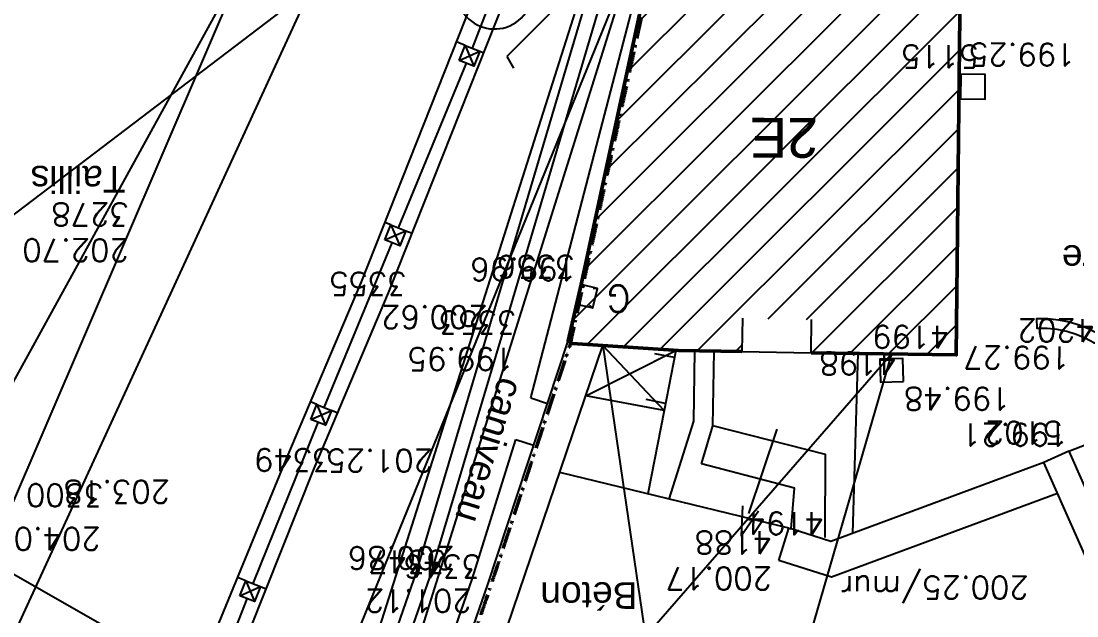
# Model space of a CAD drawing. Extents: x -594 to 29166, y -5797 to 14313.
# Drawn here: x 12789 to 14376, y 6414 to 7308 of the extents above; entities that cross this region are included whole.
import ezdxf
from ezdxf.enums import TextEntityAlignment as Align
from ezdxf.lldxf.tags import DXFTag

# ---------------------------------------------------------------- set-up
doc = ezdxf.new("R2010")
doc.units = 0
doc.linetypes.add('Style de ligne -15', pattern=[2.08328, 1.25, -0.41656, 0.13886, -0.27786])
doc.layers.get('0').update_dxf_attribs({"color": 252})
for name, color, linetype in [('A SITE', 252, 'Continuous'), ('AEP_SSL', 252, 'Continuous'), ('CAB_SSL', 252, 'Continuous'), ('EDF_SSL', 252, 'Texte-Electricite'), ('Fond topo - AFF', 252, 'Continuous'), ('Fond topo - ASS', 252, 'Continuous'), ('Fond topo - BAT_ANN', 252, 'Continuous'), ('Fond topo - BAT_DES', 252, 'Continuous'), ('Fond topo - BAT_HAC', 252, 'Continuous'), ('Fond topo - BAT_TXT', 252, 'Continuous'), ('Fond topo - CLO_MUR', 252, 'Continuous'), ('Fond topo - EDF', 252, 'Continuous'), ('Fond topo - GAZ', 252, 'Continuous'), ('Fond topo - GAZ_TXT', 252, 'Continuous'), ('Fond topo - VEG_TXT', 252, 'Continuous'), ('Fond topo - VOI_TXT', 252, 'Continuous'), ('Fond topo - Z_500', 252, 'Continuous'), ('GAZ_SSL', 252, 'Texte-GAZ'), ('prlm-VRD', 252, 'Continuous'), ('SA - EBC', 252, 'Continuous'), ('SA - EP-réso', 252, 'EP'), ('SA - EU-réso', 252, 'EU'), ('TELECOM_SSL', 252, 'Texte-Telecom')]:
    doc.layers.add(name, color=color, linetype=linetype)
for name, color, linetype, lineweight in [('Fond topo - BAT', 252, 'Continuous', 50), ('Fond topo - P', 252, 'Continuous', 50), ('Fond topo - VOI', 252, 'Continuous', 25)]:
    doc.layers.add(name, color=color, linetype=linetype, lineweight=lineweight)
for name, color, linetype, plot in [('Fond topo - N', 252, 'Continuous', False), ('Fond topo - NCACHE', 252, 'Continuous', False), ('Fond topo - ZCACHE', 252, 'Continuous', False)]:
    doc.layers.add(name, color=color, linetype=linetype, plot=plot)
doc.styles.add('2000_ARIAL', font='arial.ttf', dxfattribs={"height": 0.4})
doc.styles.add('Lignes', font='arial.ttf', dxfattribs={"height": 0.35})
doc.styles.add('LignesA', font='arial.ttf', dxfattribs={"height": 0.35})
doc.styles.add('SIMPLEX', font='simplex_.ttf', dxfattribs={"height": 1.25})
tags = doc.linetypes.add('EP', pattern='A,5,-0.25,["EP",Lignes,S=1,R=0,X=0,Y=-0.18],-1.25', length=6.5).pattern_tags.tags
tags[15:16] = [DXFTag(74, 4), DXFTag(75, 0), DXFTag(340, '0'), DXFTag(46, 0.0), DXFTag(50, 0.0), DXFTag(44, 0.0), DXFTag(45, 0.0)]
tags[4:5] = [DXFTag(74, 4), DXFTag(75, 0), DXFTag(340, '0'), DXFTag(46, 0.0), DXFTag(50, 0.0), DXFTag(44, 0.0), DXFTag(45, 0.0)]
tags = doc.linetypes.add('EU', pattern='A,5,-0.25,["EU",Lignes,S=1,R=0,X=0,Y=-0.18],-1.25', length=6.5).pattern_tags.tags
tags[15:16] = [DXFTag(74, 4), DXFTag(75, 0), DXFTag(340, '0'), DXFTag(46, 0.0), DXFTag(50, 0.0), DXFTag(44, 0.0), DXFTag(45, 0.0)]
tags[4:5] = [DXFTag(74, 4), DXFTag(75, 0), DXFTag(340, '0'), DXFTag(46, 0.0), DXFTag(50, 0.0), DXFTag(44, 0.0), DXFTag(45, 0.0)]
tags = doc.linetypes.add('L16', pattern=[0.375, 0.3, -0.075]).pattern_tags.tags
tags[6:7] = [DXFTag(74, 4), DXFTag(75, 0), DXFTag(340, '0'), DXFTag(46, 0.0), DXFTag(50, 0.0), DXFTag(44, 0.0), DXFTag(45, 0.0)]
tags[4:5] = [DXFTag(74, 4), DXFTag(75, 0), DXFTag(340, '0'), DXFTag(46, 0.0), DXFTag(50, 0.0), DXFTag(44, 0.0), DXFTag(45, 0.0)]
tags = doc.linetypes.add('Texte-Electricite', pattern='A,5,-0.25,["ELEC",Lignes,S=1,R=0,X=0,Y=-0.18],-1.25', length=6.5).pattern_tags.tags
tags[15:16] = [DXFTag(74, 4), DXFTag(75, 0), DXFTag(340, '0'), DXFTag(46, 0.0), DXFTag(50, 0.0), DXFTag(44, 0.0), DXFTag(45, 0.0)]
tags[4:5] = [DXFTag(74, 4), DXFTag(75, 0), DXFTag(340, '0'), DXFTag(46, 0.0), DXFTag(50, 0.0), DXFTag(44, 0.0), DXFTag(45, 0.0)]
tags = doc.linetypes.add('Texte-GAZ', pattern='A,5,-0.25,["GAZ",Lignes,S=1,R=0,X=0,Y=-0.18],-1.25', length=6.5).pattern_tags.tags
tags[15:16] = [DXFTag(74, 4), DXFTag(75, 0), DXFTag(340, '0'), DXFTag(46, 0.0), DXFTag(50, 0.0), DXFTag(44, 0.0), DXFTag(45, 0.0)]
tags[4:5] = [DXFTag(74, 4), DXFTag(75, 0), DXFTag(340, '0'), DXFTag(46, 0.0), DXFTag(50, 0.0), DXFTag(44, 0.0), DXFTag(45, 0.0)]
tags = doc.linetypes.add('Texte-MT', pattern='A,5,-0.25,["MT",Lignes,S=1,R=0,X=0,Y=-0.18],-1.25', length=6.5).pattern_tags.tags
tags[15:16] = [DXFTag(74, 4), DXFTag(75, 0), DXFTag(340, '0'), DXFTag(46, 0.0), DXFTag(50, 0.0), DXFTag(44, 0.0), DXFTag(45, 0.0)]
tags[4:5] = [DXFTag(74, 4), DXFTag(75, 0), DXFTag(340, '0'), DXFTag(46, 0.0), DXFTag(50, 0.0), DXFTag(44, 0.0), DXFTag(45, 0.0)]
tags = doc.linetypes.add('Texte-Telecom', pattern='A,5,-0.25,["TEL",Lignes,S=1,R=0,X=0,Y=-0.18],-1.25', length=6.5).pattern_tags.tags
tags[15:16] = [DXFTag(74, 4), DXFTag(75, 0), DXFTag(340, '0'), DXFTag(46, 0.0), DXFTag(50, 0.0), DXFTag(44, 0.0), DXFTag(45, 0.0)]
tags[4:5] = [DXFTag(74, 4), DXFTag(75, 0), DXFTag(340, '0'), DXFTag(46, 0.0), DXFTag(50, 0.0), DXFTag(44, 0.0), DXFTag(45, 0.0)]
tags = doc.linetypes.add('Texte-TelecomA', pattern='A,5,-0.25,["TEL",LignesA,S=1,R=0,X=0,Y=-0.18],-1.25', length=6.5).pattern_tags.tags
tags[15:16] = [DXFTag(74, 4), DXFTag(75, 0), DXFTag(340, '0'), DXFTag(46, 0.0), DXFTag(50, 0.0), DXFTag(44, 0.0), DXFTag(45, 0.0)]
tags[4:5] = [DXFTag(74, 4), DXFTag(75, 0), DXFTag(340, '0'), DXFTag(46, 0.0), DXFTag(50, 0.0), DXFTag(44, 0.0), DXFTag(45, 0.0)]

# ---------------------------------------------------------------- blocks, each defined once
blk = doc.blocks.new('A 90.AFF03')
at = {"ltscale": 2, "flags": 128}
blk.add_lwpolyline([(-0.5, -0.5), (0.5, -0.5), (0.5, 0.5), (-0.5, 0.5)], close=True, dxfattribs=at)
blk = doc.blocks.new('A 90.ASS02')
at = {"ltscale": 2, "flags": 128}
blk.add_lwpolyline([(0.499143, -0.5), (0.499143, 0.499143), (-0.5, 0.499143), (-0.5, -0.5)], close=True, dxfattribs=at)
blk = doc.blocks.new('A 90.ESC01')
at = {"ltscale": 2}
for p, q in [((1.338104, 0), (0, 0)), ((1.257547, 0.126415), (1.7, 0)), ((1.257547, -0.126415), (1.7, 0))]:
    blk.add_line(p, q, dxfattribs=at)
blk = doc.blocks.new('A 90.EDF02')
at = {"ltscale": 2}
for p, q in [((0.875, 2.75), (0.875, 2.95)), ((-0.875, 2.25), (0.875, 2.75)), ((0, 1.535431), (0, 2.5)), ((-0.875, 2.25), (-0.875, 2.05)), ((0.978086, 1.392164), (0.895804, 1.204402)), ((1.125, 1.349688), (1.125, 1.178214)), ((1.271914, 1.392164), (1.354196, 1.204402)), ((0, 0.15), (0, 0.958637))]:
    blk.add_line(p, q, dxfattribs=at)
for centre, radius in [((1.125, 1.625), 0.2), ((0, 0), 0.15)]:
    blk.add_circle(centre, radius, dxfattribs=at)
blk.add_arc((0.557686, 1.79611), 0.574625, 2.870977, 166.053522, dxfattribs=at)
at = {"style": 'SIMPLEX'}
blk.add_text('W', height=0.4, dxfattribs=at).set_placement((0, 1.217323), align=Align.MIDDLE_CENTER)
blk = doc.blocks.new('A 90.GAZ06')
at = {"ltscale": 2}
for p, q in [((-0.5, 0.5), (-0.426635, 0.255449)), ((0.426635, 0.255449), (0.5, 0.5))]:
    blk.add_line(p, q, dxfattribs=at)
at = {"ltscale": 2, "flags": 128}
blk.add_lwpolyline([(-0.5, -0.5), (0.5, -0.5), (0.5, 0.5), (-0.5, 0.5)], close=True, dxfattribs=at)
for points in [[(-0.426635, -0.255449), (-0.5, -0.5)], [(0.5, -0.5), (0.426635, -0.255449)]]:
    blk.add_lwpolyline(points, dxfattribs=at)
blk = doc.blocks.new('A 90.GAZ99')
at = {"style": 'SIMPLEX'}
blk.add_text('G', height=0.4, dxfattribs=at).set_placement((0, 0), align=Align.MIDDLE_CENTER)
blk = doc.blocks.new('A 90.PTOPO')
at = {"layer": 'Fond topo - NCACHE', "style": 'SIMPLEX'}
blk.add_attdef('MAT', text='', height=0.34, dxfattribs=at).set_placement((0.1, -0.1), align=Align.TOP_LEFT)
at = {"layer": 'Fond topo - ZCACHE', "style": 'SIMPLEX'}
blk.add_attdef('ALT', (0.1, 0.1), '', height=0.34, dxfattribs=at)
blk = doc.blocks.new('A$C380262B1')
at = {"layer": 'Fond topo - BAT_HAC'}
h = blk.add_hatch(dxfattribs=at)
h.set_pattern_fill('ANSI31*128', color=256, scale=12.999999, angle=-20.8285, style=0, pattern_type=2)
h.set_pattern_definition([(224.96076, (16553.89, 8565.14), (29.16583, -29.20581), [])])
h.paths.add_polyline_path([(6100.3, 3542.2), (5882.1, 3545.6), (5882.8, 3595.6), (5778.9, 3597.3), (5778.1, 3547.3), (5682.8, 3548.8), (5523.3, 3559.3), (5516.6, 3563.2), (5536.4, 3647.9), (5645.5, 4154.5), (6107.5, 4238.4)])
at = {"layer": 'SA - EBC'}
h = blk.add_hatch(dxfattribs=at)
h.set_pattern_fill('_USER', color=256, scale=75, angle=-335.8285, style=0, pattern_type=0)
h.set_pattern_definition([(24.171536074, (-355966725.09, -417896002.404), (-30.710238888, 68.424273671), [])])
h.paths.add_polyline_path([(9534, -8391), (7823.6, -8197), (7677.3, -8624.2), (6795.6, -8561.4), (5968.2, -8295.6), (5307.7, -7900, -0.324865), (5215.7, -6187, -0.281489), (6034.6, -5793.9), (6977.5, -5966.4, 0.169529), (8622.5, -5863, 0.334069), (8902.1, -5383, 0.093266), (8620.7, -4484.2, 0.153139), (7983, -3856.6), (6774, -3250.7), (5737.3, -2651, -0.164253), (4858.4, -1650.7), (4817.2, -1198.6), (4848.8, -647.3), (5422.7, 1808.5, 0.439037), (6435.6, 2874.1, -0.093363), (6508.7, 3486.8, 0.104272), (6540.4, 3811.8), (6460.6, 4655.4), (7373.4, 4920.8), (7554, 4259.9), (7298.9, 4188.1), (7509, 3441, -0.200983), (7456.7, 3016.1), (7105.7, 2168.3), (7082.5, 1971), (7207.5, 1059.9), (7767.2, -780), (8823.3, -984.5, 0.121418), (9894.8, -3098.3, 0.010183), (10254.5, -3499.4), (9617.8, -3345), (9300.2, -4358.4), (9996.6, -4620.5), (9784.7, -7276.4), (9646.9, -8212.6)])
at = {"layer": 'AEP_SSL', "ltscale": 100, "elevation": 0, "flags": 128}
blk.add_lwpolyline([(-4657.5, 2524.1), (-4321.2, 2506.5), (2406.9, 2512.5), (5039.5, 2523.5), (5735.8, 4713.1), (6159.1, 4860), (8218.2, 5503.9), (11299.4, 6487.7), (12284.4, 6868.6), (12195.4, 7437.5), (11556.7, 8377.6)], dxfattribs=at)
at = {"layer": 'CAB_SSL', "elevation": 0, "flags": 128}
blk.add_lwpolyline([(-5284.6, 3150.4), (-3314.6, 2281.5), (-287.4, 2294.5), (2769.7, 2297.5), (5367.1, 4273.8)], dxfattribs=at)
at = {"layer": 'EDF_SSL', "linetype": 'Texte-MT', "ltscale": 100, "elevation": 0, "flags": 128}
blk.add_lwpolyline([(-6254.2, -3469.9), (-4383.6, 2841.7), (-4298.6, 2988.9), (-3696.5, 3195.5), (-3294.7, 2842.6), (-2780.7, 2697.1), (-228.4, 2738.3), (1380.9, 2771.3), (2067.4, 2949.6), (2724.8, 2563.9), (4964.4, 2545.2), (5603.4, 4115.9), (5715.5, 4351.5), (6074.7, 4471.1), (6547.8, 4750.3), (7756.2, 5121)], dxfattribs=at)
at = {"layer": 'Fond topo - BAT', "ltscale": 2, "flags": 128}
blk.add_lwpolyline([(5882.1, 3545.6), (6100.3, 3542.2), (6107.5, 4238.4), (5887.4, 4198.4), (5645.5, 4154.5), (5536.4, 3647.9), (5516.6, 3563.2), (5523.3, 3559.3), (5682.8, 3548.8), (5778.1, 3547.3)], dxfattribs=at)
at = {"layer": 'Fond topo - BAT_ANN', "ltscale": 2, "flags": 128}
for points in [[(5460.8, 3477.6), (5630, 4128.2)], [(5778.9, 3597.3), (5778.1, 3547.3), (5882.1, 3545.6), (5882.8, 3595.6)], [(5661.2, 3458.5), (5569, 3556.3)], [(5569, 3556.3), (5715.8, 2553.5)], [(5272.3, 2704.5), (6003.1, 3543.8)], [(5678.8, 3549), (5661.2, 3458.5), (5543.3, 3480.7)], [(5543.3, 3480.7), (5678.8, 3549)], [(5676.7, 3538.2), (5647.3, 3543.9)], [(5668.8, 3325.5), (5705.7, 3442.5), (5707.4, 3548.4)], [(5903.1, 3267.5), (5903.5, 3392.6), (5734.5, 3435.7), (5736.3, 3547.9)], [(5952.4, 3544.6), (5944.2, 3274)], [(5460.8, 3477.6), (5485.7, 3469.4)], [(5663.3, 3469.3), (5633.9, 3475)], [(5661.2, 3458.5), (5636.6, 3333.3)], [(5717.1, 3378.4), (5734.5, 3435.7)], [(6269.3, 3397.3), (6382.9, 3441.7)], [(5235.1, 2809.4), (5372.3, 3205.1), (5438, 3415.2)], [(5438, 3415.2), (5464.9, 3406.3)], [(5848.7, 3281.7), (5504.2, 3365.5)], [(5852.1, 3280.6), (5857.2, 3342.1), (5717.1, 3378.4)]]:
    blk.add_lwpolyline(points, dxfattribs=at)
at = {"layer": 'Fond topo - BAT_ANN', "linetype": 'L16', "ltscale": 2, "flags": 128}
blk.add_lwpolyline([(6003.1, 3543.8), (5715.8, 2553.5), (5272.3, 2704.5)], dxfattribs=at)
at = {"layer": 'Fond topo - CLO_MUR', "ltscale": 2, "flags": 128}
for points in [[(4843.4, 2639.2), (5134.9, 3371.6), (5246.6, 3635.6), (5476.6, 4215.5), (5612.8, 4549.7), (5603.6, 4630)], [(4958.4, 3058.1), (5094.2, 3388.3), (5205.9, 3652.3), (5435.8, 4231.9), (5561.2, 4541.3)], [(5586.4, 4143.9), (5417.3, 3573.5), (5308.7, 3209.1), (5185.1, 2854.5), (5165.3, 2861.4), (5288.7, 3215.6), (5397.2, 3579.5), (5566.6, 4151.1)], [(5361.8, 4007.7), (5348.9, 4012.8)], [(5361.8, 4007.7), (5375, 3976.4)], [(5352.8, 3985.2), (5383.9, 3998.9)], [(5383.9, 3998.9), (5389.8, 3996.6)], [(5250.4, 3737.7), (5241.2, 3741.4)], [(5250.4, 3737.7), (5263.6, 3706.4)], [(5241.4, 3715.2), (5272.6, 3728.9)], [(5272.6, 3728.9), (5282.1, 3725.1)], [(5186.2, 2451.7), (5184, 2445.6), (5139.7, 2458), (5258.6, 2800.9), (5396, 3197), (5516.6, 3563.2)], [(5186.2, 2451.7), (5273.6, 2708.5), (5416.2, 3106.4), (5569, 3556.3)], [(5139, 3467.7), (5129.5, 3471.7)], [(5139, 3467.7), (5152.2, 3436.4)], [(5130, 3445.2), (5161.2, 3458.9)], [(5161.2, 3459.1), (5170.3, 3455.3)], [(6269.3, 3397.3), (6414.3, 3070.6), (6489.1, 2902), (6140.2, 2779.7), (5996.9, 2637.5), (5757.7, 2411.9), (5525.1, 2177.3), (5400, 1983.4), (5325.5, 1873.7), (5344.3, 1482.1), (5392.4, 1111.9), (5352.7, 1106.8), (5304.5, 1478.6), (5284.9, 1885.1), (5366.6, 2005.5), (5493.8, 2202.5), (5729.8, 2440.5), (5969.1, 2666.2), (6120.1, 2816.1), (6433.6, 2926), (6376.8, 3054), (6231.8, 3380.7)], [(6269.3, 3397.3), (6231.8, 3380.7)], [(6231.8, 3380.7), (5911.5, 3261.9), (5852.1, 3280.6)], [(6252.5, 3334), (5912.9, 3208.1), (5833.4, 3232.9)], [(5833.4, 3232.9), (5848.7, 3281.7), (5852.1, 3280.6)], [(5032.1, 3202.7), (5019.9, 3207.7)], [(5023.2, 3180.1), (5054.3, 3193.9)], [(5032.1, 3202.7), (5045.3, 3171.3)], [(5054.3, 3193.9), (5062.8, 3190.5)]]:
    blk.add_lwpolyline(points, dxfattribs=at)
at = {"layer": 'Fond topo - CLO_MUR', "linetype": 'L16', "ltscale": 2, "flags": 128}
for points in [[(5372.9, 4003.3), (5466.4, 4245.9)], [(5261.6, 3733.3), (5363.9, 3980.8)], [(5150.1, 3463.3), (5252.4, 3710.8)], [(5043.2, 3198.3), (5141.1, 3440.8)], [(4939.5, 2932.7), (5034.3, 3175.7)]]:
    blk.add_lwpolyline(points, dxfattribs=at)
at = {"layer": 'Fond topo - CLO_MUR', "ltscale": 2, "flags": 128}
for points in [[(5352.8, 3985.2), (5361.8, 4007.7), (5383.9, 3998.9), (5375, 3976.4)], [(5241.4, 3715.2), (5250.4, 3737.7), (5272.6, 3728.9), (5263.6, 3706.4)], [(5130, 3445.2), (5139, 3467.7), (5161.2, 3458.9), (5152.2, 3436.4)], [(5023.2, 3180.1), (5032.1, 3202.7), (5054.3, 3193.9), (5045.3, 3171.3)]]:
    blk.add_lwpolyline(points, close=True, dxfattribs=at)
blk.add_lwpolyline([(6382.9, 3441.7, 0.397009), (6221.8, 3582), (6221.2, 3597, -0.394004), (6397.6, 3445)], format="xyb", dxfattribs=at)
at = {"layer": 'Fond topo - VOI', "ltscale": 2, "flags": 128}
blk.add_lwpolyline([(4005.7, 3714.6), (4636.2, 3239.3), (4935.9, 3068)], dxfattribs=at)
at = {"layer": 'GAZ_SSL', "linetype": 'Texte-GAZ', "ltscale": 100, "elevation": 0, "flags": 128}
blk.add_lwpolyline([(-5152.7, 2364.1), (2667.5, 2357.7), (4919.7, 2312), (4981.8, 2316.6), (5207, 2843.6), (5728.5, 4507.7), (6339.1, 4692.4), (6432.2, 4848.2), (10857.2, 6251), (11031.2, 6212.3), (11941.1, 6493.7), (12510.7, 6660.8), (12700.2, 6574), (12863.2, 5583.5), (13335, 3411.6), (13791.1, 3267.4), (13865.7, 2980.9), (14636, 3165.2), (15406, 3172.4)], dxfattribs=at)
at = {"layer": 'SA - EP-réso', "ltscale": 75, "elevation": 0, "flags": 128}
blk.add_lwpolyline([(3971.4, 2207.9), (5022.5, 4120.4)], dxfattribs=at)
at = {"layer": 'SA - EU-réso', "ltscale": 75, "elevation": 0, "flags": 128}
blk.add_lwpolyline([(4204, 2206), (5024.9, 4119)], dxfattribs=at)
at = {"layer": 'TELECOM_SSL', "linetype": 'Texte-TelecomA', "elevation": 0, "flags": 128}
blk.add_lwpolyline([(4585.6, 2909.7), (5214.5, 4277)], dxfattribs=at)
at = {"layer": 'Fond topo - AFF', "ltscale": 2, "xscale": 36.99999996990871, "yscale": 36.99999996990871, "zscale": 100, "rotation": 269.406034994135}
blk.add_blockref('A 90.AFF03', (6125.2, 3945.7), dxfattribs=at)
at = {"layer": 'Fond topo - ASS', "ltscale": 2, "xscale": 34.71613281510031, "yscale": 34.71613281510031, "zscale": 100, "rotation": 1.722478101735341}
blk.add_blockref('A 90.ASS02', (6003, 3519), dxfattribs=at)
at = {"layer": 'Fond topo - BAT_ANN', "ltscale": 2, "xscale": 100, "yscale": 100, "zscale": 100, "rotation": 251.3496802485251}
blk.add_blockref('A 90.ESC01', (5831.2, 3430.6), dxfattribs=at)
at = {"layer": 'Fond topo - EDF', "ltscale": 2, "xscale": 100, "yscale": 100, "zscale": 100, "rotation": 209.1815661689488}
blk.add_blockref('A 90.EDF02', (5367.1, 4273.8), dxfattribs=at)
at = {"layer": 'Fond topo - GAZ', "ltscale": 2, "xscale": 30.00000009082299, "yscale": 25, "zscale": 100, "rotation": 256.8550267863048}
blk.add_blockref('A 90.GAZ06', (5545.1, 3630.5), dxfattribs=at)
at = {"layer": 'Fond topo - GAZ_TXT', "ltscale": 2, "xscale": 100, "yscale": 100, "zscale": 100, "rotation": 179.9607580165254}
blk.add_blockref('A 90.GAZ99', (5592.6, 3626.8), dxfattribs=at)
at = {"layer": 'Fond topo - P', "ltscale": 2}
ref = blk.add_blockref('A 90.PTOPO', (6143.9, 3964), dxfattribs=dict(at, xscale=100, yscale=100, zscale=100, rotation=179.9607580165254))
ref.add_attrib('MAT', '5115', dxfattribs={"layer": 'Fond topo - N', "color": 0, "ltscale": 2, "height": 34, "rotation": 179.9608, "style": 'SIMPLEX'}).set_placement((6133.9, 3974), align=Align.TOP_LEFT)
ref.add_attrib('ALT', '199.25', (6279.6, 4010.7), dxfattribs={"layer": 'Fond topo - Z_500', "color": 0, "ltscale": 2, "height": 34, "rotation": 179.9608, "style": 'SIMPLEX'})
ref = blk.add_blockref('A 90.PTOPO', (4866.4, 3726.5), dxfattribs=dict(at, xscale=100, yscale=100, zscale=100, rotation=179.9607580165254))
ref.add_attrib('MAT', '3278', dxfattribs={"layer": 'Fond topo - N', "color": 0, "ltscale": 2, "height": 34, "rotation": 179.9608, "style": 'SIMPLEX'}).set_placement((4856.4, 3736.5), align=Align.TOP_LEFT)
ref.add_attrib('ALT', '202.70', (4856.4, 3716.5), dxfattribs={"layer": 'Fond topo - Z_500', "color": 0, "ltscale": 2, "height": 34, "rotation": 179.9608, "style": 'SIMPLEX'})
ref = blk.add_blockref('A 90.PTOPO', (5536.4, 3647.9), dxfattribs=dict(at, xscale=100, yscale=100, zscale=100, rotation=179.9607580165254))
ref.add_attrib('MAT', '3356', dxfattribs={"layer": 'Fond topo - N', "color": 0, "ltscale": 2, "height": 34, "rotation": 179.9608, "style": 'SIMPLEX'}).set_placement((5526.4, 3657.9), align=Align.TOP_LEFT)
ref.add_attrib('ALT', '199.96', (5529.9, 3687.8), dxfattribs={"layer": 'Fond topo - Z_500', "color": 0, "ltscale": 2, "height": 34, "rotation": 179.9608, "style": 'SIMPLEX'})
ref = blk.add_blockref('A 90.PTOPO', (5284.2, 3622.1), dxfattribs=dict(at, xscale=100, yscale=100, zscale=100, rotation=179.9607580165254))
ref.add_attrib('MAT', '3355', dxfattribs={"layer": 'Fond topo - N', "color": 0, "ltscale": 2, "height": 34, "rotation": 179.9608, "style": 'SIMPLEX'}).set_placement((5274.2, 3632.1), align=Align.TOP_LEFT)
ref.add_attrib('ALT', '200.62', (5395.9, 3616), dxfattribs={"layer": 'Fond topo - Z_500', "color": 0, "ltscale": 2, "height": 34, "rotation": 179.9608, "style": 'SIMPLEX'})
ref = blk.add_blockref('A 90.PTOPO', (5449.1, 3564), dxfattribs=dict(at, xscale=100, yscale=100, zscale=100, rotation=179.9607580165254))
ref.add_attrib('MAT', '3353', dxfattribs={"layer": 'Fond topo - N', "color": 0, "ltscale": 2, "height": 34, "rotation": 179.9608, "style": 'SIMPLEX'}).set_placement((5439.1, 3574), align=Align.TOP_LEFT)
ref.add_attrib('ALT', '199.95', (5435.5, 3552.8), dxfattribs={"layer": 'Fond topo - Z_500', "color": 0, "ltscale": 2, "height": 34, "rotation": 179.9608, "style": 'SIMPLEX'})
ref = blk.add_blockref('A 90.PTOPO', (6318.8, 3552), dxfattribs=dict(at, xscale=100, yscale=100, zscale=100, rotation=179.9607580165254))
ref.add_attrib('MAT', '4202', dxfattribs={"layer": 'Fond topo - N', "color": 0, "ltscale": 2, "height": 34, "rotation": 179.9608, "style": 'SIMPLEX'}).set_placement((6308.8, 3562), align=Align.TOP_LEFT)
ref.add_attrib('ALT', '199.17', (6498, 3591.3), dxfattribs={"layer": 'Fond topo - Z_500', "color": 0, "ltscale": 2, "height": 34, "rotation": 179.9608, "style": 'SIMPLEX'})
ref = blk.add_blockref('A 90.PTOPO', (6100.3, 3542.2), dxfattribs=dict(at, xscale=100, yscale=100, zscale=100, rotation=179.9607580165254))
ref.add_attrib('MAT', '4199', dxfattribs={"layer": 'Fond topo - N', "color": 0, "ltscale": 2, "height": 34, "rotation": 179.9608, "style": 'SIMPLEX'}).set_placement((6090.3, 3552.2), align=Align.TOP_LEFT)
ref.add_attrib('ALT', '199.27', (6271.2, 3555.1), dxfattribs={"layer": 'Fond topo - Z_500', "color": 0, "ltscale": 2, "height": 34, "rotation": 179.9608, "style": 'SIMPLEX'})
ref = blk.add_blockref('A 90.PTOPO', (6020.9, 3502.1), dxfattribs=dict(at, xscale=100, yscale=100, zscale=100, rotation=179.9607580165254))
ref.add_attrib('MAT', '4198', dxfattribs={"layer": 'Fond topo - N', "color": 0, "ltscale": 2, "height": 34, "rotation": 179.9608, "style": 'SIMPLEX'}).set_placement((6010.9, 3512.1), align=Align.TOP_LEFT)
ref.add_attrib('ALT', '199.48', (6181.9, 3493.2), dxfattribs={"layer": 'Fond topo - Z_500', "color": 0, "ltscale": 2, "height": 34, "rotation": 179.9608, "style": 'SIMPLEX'})
ref = blk.add_blockref('A 90.PTOPO', (6269.8, 3398.2), dxfattribs=dict(at, xscale=100, yscale=100, zscale=100, rotation=179.9607580165254))
ref.add_attrib('MAT', '5102', dxfattribs={"layer": 'Fond topo - N', "color": 0, "ltscale": 2, "height": 34, "rotation": 179.9608, "style": 'SIMPLEX'}).set_placement((6259.8, 3408.3), align=Align.TOP_LEFT)
ref.add_attrib('ALT', '199.21', (6268.9, 3439.2), dxfattribs={"layer": 'Fond topo - Z_500', "color": 0, "ltscale": 2, "height": 34, "rotation": 179.9608, "style": 'SIMPLEX'})
ref = blk.add_blockref('A 90.PTOPO', (5171.1, 3357.2), dxfattribs=dict(at, xscale=100, yscale=100, zscale=100, rotation=179.9607580165254))
ref.add_attrib('MAT', '3349', dxfattribs={"layer": 'Fond topo - N', "color": 0, "ltscale": 2, "height": 34, "rotation": 179.9608, "style": 'SIMPLEX'}).set_placement((5161.2, 3367.2), align=Align.TOP_LEFT)
ref.add_attrib('ALT', '201.25', (5313.6, 3400.2), dxfattribs={"layer": 'Fond topo - Z_500', "color": 0, "ltscale": 2, "height": 34, "rotation": 179.9608, "style": 'SIMPLEX'})
ref = blk.add_blockref('A 90.PTOPO', (4828.2, 3304.1), dxfattribs=dict(at, xscale=100, yscale=100, zscale=100, rotation=179.9607580165254))
ref.add_attrib('MAT', '3300', dxfattribs={"layer": 'Fond topo - N', "color": 0, "ltscale": 2, "height": 34, "rotation": 179.9608, "style": 'SIMPLEX'}).set_placement((4818.2, 3314.1), align=Align.TOP_LEFT)
ref.add_attrib('ALT', '203.18', (4918.4, 3353.3), dxfattribs={"layer": 'Fond topo - Z_500', "color": 0, "ltscale": 2, "height": 34, "rotation": 179.9608, "style": 'SIMPLEX'})
ref = blk.add_blockref('A 90.PTOPO', (5911.5, 3261.9), dxfattribs=dict(at, xscale=100, yscale=100, zscale=100, rotation=179.9607580165254))
ref.add_attrib('MAT', '4194', dxfattribs={"layer": 'Fond topo - N', "color": 0, "ltscale": 2, "height": 34, "rotation": 179.9608, "style": 'SIMPLEX'}).set_placement((5901.5, 3271.9), align=Align.TOP_LEFT)
ref.add_attrib('ALT', '200.25/mur', (6209.3, 3209.3), dxfattribs={"layer": 'Fond topo - Z_500', "color": 0, "ltscale": 2, "height": 34, "rotation": 179.9608, "style": 'SIMPLEX'})
ref = blk.add_blockref('A 90.PTOPO', (4642.7, 3244.4), dxfattribs=dict(at, xscale=100, yscale=100, zscale=100, rotation=179.9607580165254))
ref.add_attrib('MAT', '3254', dxfattribs={"layer": 'Fond topo - N', "color": 0, "ltscale": 2, "height": 34, "rotation": 179.9608, "style": 'SIMPLEX'}).set_placement((4632.8, 3254.4), align=Align.TOP_LEFT)
ref.add_attrib('ALT', '204.02', (4814.2, 3282.5), dxfattribs={"layer": 'Fond topo - Z_500', "color": 0, "ltscale": 2, "height": 34, "rotation": 179.9608, "style": 'SIMPLEX'})
ref = blk.add_blockref('A 90.PTOPO', (5833.4, 3232.9), dxfattribs=dict(at, xscale=100, yscale=100, zscale=100, rotation=179.9607580165254))
ref.add_attrib('MAT', '4188', dxfattribs={"layer": 'Fond topo - N', "color": 0, "ltscale": 2, "height": 34, "rotation": 179.9608, "style": 'SIMPLEX'}).set_placement((5823.4, 3243), align=Align.TOP_LEFT)
ref.add_attrib('ALT', '200.17', (5823.4, 3223), dxfattribs={"layer": 'Fond topo - Z_500', "color": 0, "ltscale": 2, "height": 34, "rotation": 179.9608, "style": 'SIMPLEX'})
ref = blk.add_blockref('A 90.PTOPO', (5343, 3204.1), dxfattribs=dict(at, xscale=100, yscale=100, zscale=100, rotation=179.9607580165254))
ref.add_attrib('MAT', '3347', dxfattribs={"layer": 'Fond topo - N', "color": 0, "ltscale": 2, "height": 34, "rotation": 179.9608, "style": 'SIMPLEX'}).set_placement((5333, 3214.1), align=Align.TOP_LEFT)
ref.add_attrib('ALT', '200.86', (5345.8, 3253.8), dxfattribs={"layer": 'Fond topo - Z_500', "color": 0, "ltscale": 2, "height": 34, "rotation": 179.9608, "style": 'SIMPLEX'})
ref = blk.add_blockref('A 90.PTOPO', (5396, 3197), dxfattribs=dict(at, xscale=100, yscale=100, zscale=100, rotation=179.9607580165254))
ref.add_attrib('MAT', '3346', dxfattribs={"layer": 'Fond topo - N', "color": 0, "ltscale": 2, "height": 34, "rotation": 179.9608, "style": 'SIMPLEX'}).set_placement((5386, 3207.1), align=Align.TOP_LEFT)
ref.add_attrib('ALT', '201.12', (5371.7, 3189.3), dxfattribs={"layer": 'Fond topo - Z_500', "color": 0, "ltscale": 2, "height": 34, "rotation": 179.9608, "style": 'SIMPLEX'})
at = {"layer": 'Fond topo - BAT_DES', "style": '2000_ARIAL'}
blk.add_text('2E', height=60, rotation=179.9608, dxfattribs=at).set_placement((5892.6, 3898.7))
at = {"layer": 'Fond topo - BAT_TXT', "style": '2000_ARIAL'}
for s, rotation, p in [('supérieure', 179.9608, (6522.9, 3707)), ('caniveau', 252.7092, (5413, 3511.5))]:
    blk.add_text(s, height=40, rotation=rotation, dxfattribs=at).set_placement(p)
at = {"layer": 'Fond topo - VEG_TXT', "style": '2000_ARIAL'}
blk.add_text('Taillis', height=40, rotation=179.9608, dxfattribs=at).set_placement((4851.5, 3826.4))
at = {"layer": 'Fond topo - VOI_TXT', "style": '2000_ARIAL'}
blk.add_text('Béton', height=40, rotation=179.9608, dxfattribs=at).set_placement((5621, 3200.4))

msp = doc.modelspace()

# ---------------------------------------------------------------- linework, layer by layer
at = {"layer": 'A SITE', "linetype": 'Style de ligne -15', "lineweight": 50, "ltscale": 25.4}
msp.add_open_spline([(4176.46, 5442.268), (4369.672, 5480.305), (4562.883, 5518.342), (4903.036, 5519.771), (5243.188, 5521.2), (5979.862, 5524.644), (6716.536, 5528.089), (7278.196, 5527.681), (7839.856, 5527.273), (8021.336, 5527.044), (8202.816, 5526.815), (8808.176, 5525.356), (9413.535, 5523.896), (10716.351, 5525.293), (12019.166, 5526.69), (12242.597, 5526.219), (12466.029, 5525.748), (12816.588, 5520.962), (13167.148, 5516.176), (13202.673, 5616.323), (13238.199, 5716.47), (13267.888, 5802.201), (13297.577, 5887.932), (13327.266, 5973.663), (13356.956, 6059.395), (13408.406, 6207.964), (13459.856, 6356.533), (13477.006, 6406.056), (13494.156, 6455.579), (13528.564, 6560.212), (13562.972, 6664.845), (13573.344, 6696.386), (13583.716, 6727.928), (13599.145, 6774.844), (13614.573, 6821.761), (13678.898, 7117.445), (13743.224, 7413.129), (13957.444, 7453.65), (14171.664, 7494.171), (14164.331, 7534.454), (14156.998, 7574.738), (14190.699, 7584.189), (14224.399, 7593.639), (14227.546, 7586.876), (14230.693, 7580.113), (14293.316, 7599.076), (14355.939, 7618.039), (14360.336, 7603.518), (14364.733, 7588.998), (14537.195, 7591.453), (14709.721, 7640.319), (14664.801, 7789.364), (14619.881, 7938.41), (15047.101, 8062.384), (15474.322, 8186.358), (15686.72, 8247.996), (15899.118, 8309.635), (15904.181, 8311.166), (15909.244, 8312.698), (15908.246, 8315.995), (15907.249, 8319.292), (17672.664, 8849.185), (19438.079, 9379.077), (19648.946, 9442.842), (19859.814, 9506.606), (20255.35, 9309.74), (20650.886, 9112.874), (20960.83, 8222.926), (21270.775, 7332.978), (21180.205, 7304.155), (21089.635, 7275.333), (21163.082, 7017.584), (21236.529, 6759.834), (21251.591, 6763.9), (21266.653, 6767.967), (21275.663, 6734.59), (21284.674, 6701.213), (21269.902, 6697.225), (21255.13, 6693.238), (21270.029, 6638.047), (21284.928, 6582.856), (21291.188, 6584.546), (21297.447, 6586.236), (21305.995, 6495.046), (21402.881, 6506.774), (21487.346, 6527.117), (21571.811, 6547.461), (21569.541, 6559.077), (21567.271, 6570.694), (21604.983, 6578.638), (21642.694, 6586.582), (21649.991, 6549.244), (21657.287, 6511.906), (21652.493, 6510.896), (21647.699, 6509.886), (21807.598, 5746.172), (21967.496, 4982.457), (21977.291, 4938.62), (21987.086, 4894.782), (22015.78, 4743.898), (22044.474, 4593.013), (22063.498, 4473.154), (22082.523, 4353.295), (22101.178, 4237.725), (22119.832, 4122.156), (22124.345, 4087.384), (22128.858, 4052.612), (22138.67, 3933.295), (22148.483, 3813.978), (22152.899, 3687.239), (22157.316, 3560.501), (22156.076, 3368.858), (22154.837, 3177.215), (22152.199, 3078.787), (22149.562, 2980.358), (22145.456, 2863.605), (22141.35, 2746.851), (22132.85, 2586.185), (22124.349, 2425.518), (22087.732, 1950.646), (22051.116, 1475.773), (21993.933, 847.273), (21936.75, 218.773), (21915.729, 183.154), (21894.709, 147.536), (21213.23, 141.566), (20531.75, 135.597), (20529.704, 160.058), (20527.657, 184.52), (20322.852, 176.691), (20118.047, 168.862), (19882.166, 159.845), (19646.285, 150.828), (19256.888, 145.182), (18867.491, 139.536), (18773.401, -158.054), (18679.311, -455.644), (18604.53, -1398.289), (18529.749, -2340.935), (18635.053, -2777.585), (18740.357, -3214.234), (18588.756, -3295.853), (18437.156, -3377.471), (18384.511, -3407.387), (18331.865, -3437.302), (18280.613, -3484.556), (18229.362, -3531.809), (18125.267, -3688.349), (18021.173, -3844.888), (17973.144, -3961.195), (17925.114, -4077.502), (17903.66, -4188.267), (17882.205, -4299.032), (17853.831, -4428.724), (17825.458, -4558.416), (17795.321, -4816.052), (17765.184, -5073.687), (17828.426, -5320.212), (17891.667, -5566.736), (16164.839, -5333.52), (14438.011, -5100.304), (14043.046, -5030.624), (13648.082, -4960.944), (13506.144, -4936.079), (13364.206, -4911.213), (13220.848, -4883.357), (13077.49, -4855.501), (12791.937, -4799.706), (12506.383, -4743.912), (12128.349, -4679.679), (11750.314, -4615.447), (11530.967, -4571.296), (11311.619, -4527.146), (10549.503, -4375.437), (9787.387, -4223.728), (9847.498, -3981.593), (9907.609, -3739.459), (9806.225, -3461.39), (9704.841, -3183.322), (9715.187, -3083.784), (9725.532, -2984.247), (9824.047, -2441.958), (9922.562, -1899.67), (9651.72, -1701.167), (9380.878, -1502.664), (9447.608, -1104.825), (9514.339, -706.985), (9834.998, -611.033), (10155.657, -515.081), (10247.114, 11.583), (10338.572, 538.246), (10143.199, 564.034), (9947.826, 589.823), (9948.48, 594.78), (9949.134, 599.737), (9614.75, 638.685), (9280.365, 677.634), (8737.859, 744.574), (8195.353, 811.514), (7103.907, 948.262), (6012.462, 1085.009), (5516.207, 1145.917), (5019.951, 1206.825), (4567.057, 1262.265), (4114.163, 1317.705), (4102.18, 1307.409), (4090.197, 1297.113), (3869.944, 1322.11), (3649.69, 1347.106), (3455.22, 1370.405), (3260.751, 1393.703), (3258.524, 1373.559), (3256.298, 1353.416), (2884.962, 1399.248), (2513.626, 1445.079), (2816.189, 2481.825), (3118.751, 3518.57), (3122.583, 3517.421), (3126.415, 3516.272), (3182.803, 3704.332), (3239.191, 3892.391), (3244.935, 3911.549), (3250.679, 3930.706), (3342.693, 4248.166), (3434.706, 4565.625), (3504.837, 4748.285), (3574.967, 4930.944), (3700.503, 5086.554), (3826.038, 5242.164), (4001.249, 5342.216), (4176.46, 5442.268)], degree=2, knots=[0, 0, 0, 1, 1, 2, 2, 3, 3, 4, 4, 5, 5, 6, 6, 7, 7, 8, 8, 9, 9, 10, 10, 11, 11, 12, 12, 13, 13, 14, 14, 15, 15, 16, 16, 17, 17, 18, 18, 19, 19, 20, 20, 21, 21, 22, 22, 23, 23, 24, 24, 25, 25, 26, 26, 27, 27, 28, 28, 29, 29, 30, 30, 31, 31, 32, 32, 33, 33, 34, 34, 35, 35, 36, 36, 37, 37, 38, 38, 39, 39, 40, 40, 41, 41, 42, 42, 43, 43, 44, 44, 45, 45, 46, 46, 47, 47, 48, 48, 49, 49, 50, 50, 51, 51, 52, 52, 53, 53, 54, 54, 55, 55, 56, 56, 57, 57, 58, 58, 59, 59, 60, 60, 61, 61, 62, 62, 63, 63, 64, 64, 65, 65, 66, 66, 67, 67, 68, 68, 69, 69, 70, 70, 71, 71, 72, 72, 73, 73, 74, 74, 75, 75, 76, 76, 77, 77, 78, 78, 79, 79, 80, 80, 81, 81, 82, 82, 83, 83, 84, 84, 85, 85, 86, 86, 87, 87, 88, 88, 89, 89, 90, 90, 91, 91, 92, 92, 93, 93, 94, 94, 95, 95, 96, 96, 97, 97, 98, 98, 99, 99, 100, 100, 101, 101, 102, 102, 103, 103, 104, 104, 105, 105, 106, 106, 107, 107, 108, 108, 109, 109, 110, 110, 111, 111, 112, 112, 113, 113, 114, 114, 115, 115, 115], dxfattribs=at)

# ---------------------------------------------------------------- block references
at = {"layer": 'prlm-VRD'}
msp.add_blockref('A$C380262B1', (8094.783, 3263.943), dxfattribs=at)

doc.saveas('drawing.dxf')
